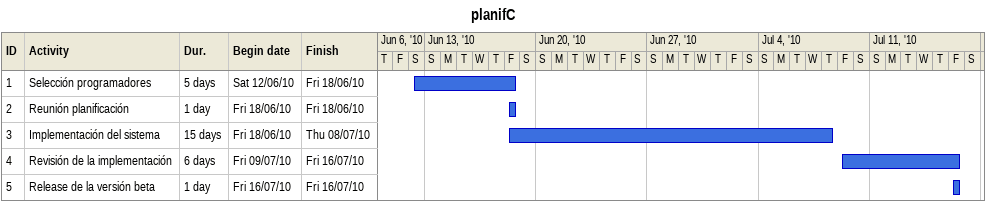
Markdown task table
planifC

| ID | Task | Duration | Start | Finish |
|---|---|---|---|---|
| 1 | Selección programadores | 5d | 2010-06-12 | 2010-06-18 |
| 2 | Reunión planificación | 1d | 2010-06-18 | 2010-06-18 |
| 3 | Implementación del sistema | 15d | 2010-06-18 | 2010-07-08 |
| 4 | Revisión de la implementación | 6d | 2010-07-09 | 2010-07-16 |
| 5 | Release de la versión beta | 1d | 2010-07-16 | 2010-07-16 |
